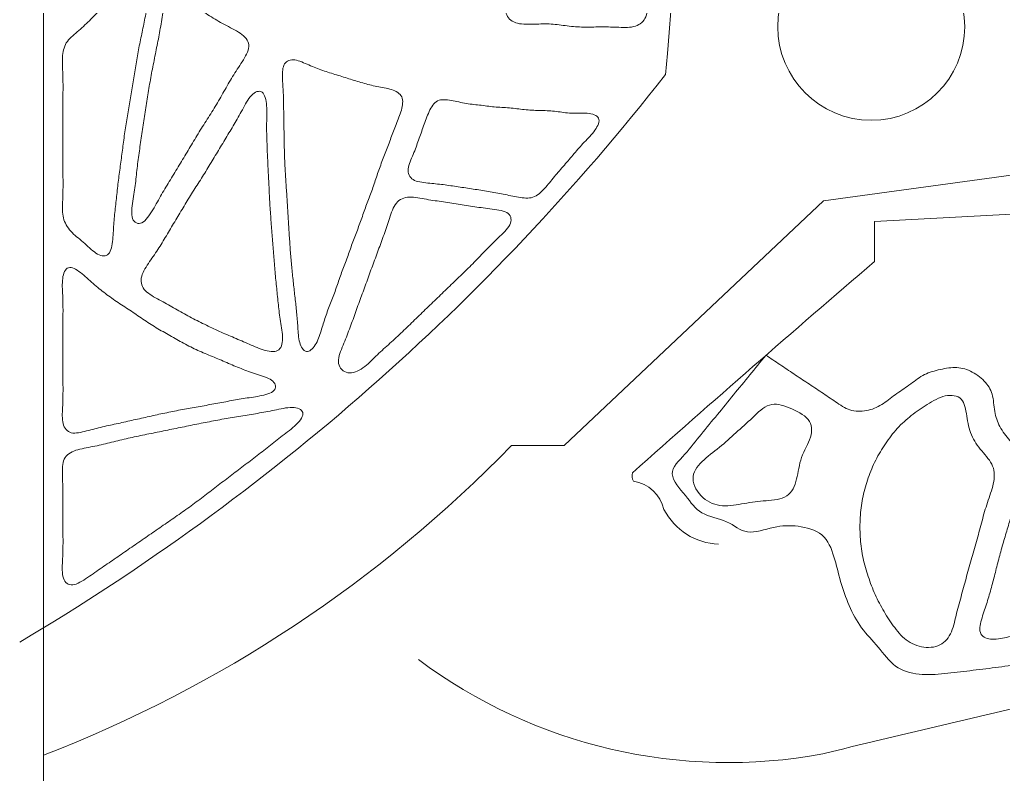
# Model space of a CAD drawing. Header units: inches. Extents: x 36 to 189, y -75 to 56.
# Drawn here: x 35.97 to 47.54, y -23.27 to -14.4 of the extents above; entities that cross this region are included whole.
import ezdxf

# ---------------------------------------------------------------- set-up
doc = ezdxf.new("R2010")
doc.units = ezdxf.units.IN
for name, color, linetype, lineweight in [('01_ORIGINAL_CAD', 7, 'Continuous', 20), ('10_EXTENSION_MASSES', 7, 'Continuous', 15), ('15_NEIGHBOURHOOD_CIRCULATION', 7, 'Continuous', 13)]:
    doc.layers.add(name, color=color, linetype=linetype, lineweight=lineweight)

# ---------------------------------------------------------------- blocks, each defined once
blk = doc.blocks.new('OPTION_04_NAUTILUS')
at = {"layer": '01_ORIGINAL_CAD'}
blk.add_line((36.248, 17.906), (36.248, 55.9), dxfattribs=at)
blk.add_lwpolyline([(53.65, 30.945), (50.4, 30.004), (48.095, 29.84), (45.427, 29.473), (42.376, 26.597), (41.758, 26.597, -0.10797), (36.248, 22.954)], format="xyb", dxfattribs=at)
blk.add_lwpolyline([(46.027, 28.759), (46.027, 29.23), (50.643, 29.479)], dxfattribs=at)
blk.add_circle((45.989, 31.521), 1.1, dxfattribs=at)
for centre, radius, start, end in [((22.064, 33.195), 21.619, 354.0583, 36.0319), ((22.02, 47.825), 27.364, 300.648, 321.9453), ((177.596, -125.015), 202.378, 130.55026, 131.62005), ((43.293, 26.24), 0.119, 162.5746, 211.3187), ((43.119, 25.741), 0.443, 13.2811, 80.611), ((44.225, 26.196), 0.761, 207.5896, 267.5639), ((44.306, 28.951), 6.083, 233.183, 280.5392), ((83.889, -134.15), 161.762, 102.40484, 103.75801)]:
    blk.add_arc(centre, radius, start, end, dxfattribs=at)
at = {"layer": '10_EXTENSION_MASSES'}
for points, knots in [([(41.828, 31.562), (41.768, 31.577), (41.718, 31.61), (41.7, 31.659), (41.682, 31.708), (41.696, 31.774), (41.711, 31.839), (41.727, 31.904), (41.744, 31.967), (41.759, 32.029), (41.775, 32.092), (41.788, 32.153), (41.801, 32.215), (41.815, 32.277), (41.829, 32.339), (41.843, 32.401), (41.857, 32.463), (41.871, 32.526), (41.884, 32.588), (41.897, 32.65), (41.909, 32.713), (41.922, 32.775), (41.936, 32.838), (41.951, 32.9), (41.965, 32.962), (41.98, 33.023), (41.994, 33.084), (42.007, 33.146), (42.02, 33.208), (42.031, 33.271), (42.044, 33.339), (42.057, 33.407), (42.071, 33.48), (42.103, 33.521), (42.134, 33.562), (42.183, 33.571), (42.229, 33.545), (42.275, 33.519), (42.318, 33.457), (42.358, 33.4), (42.398, 33.342), (42.434, 33.288), (42.472, 33.236), (42.51, 33.184), (42.548, 33.133), (42.587, 33.081), (42.625, 33.029), (42.664, 32.977), (42.703, 32.925), (42.742, 32.873), (42.782, 32.822), (42.823, 32.772), (42.863, 32.722), (42.905, 32.672), (42.946, 32.622), (42.987, 32.572), (43.028, 32.522), (43.069, 32.472), (43.11, 32.422), (43.152, 32.372), (43.195, 32.323), (43.239, 32.273), (43.285, 32.225), (43.318, 32.172), (43.351, 32.119), (43.372, 32.061), (43.378, 31.999), (43.385, 31.937), (43.376, 31.871), (43.369, 31.804), (43.361, 31.737), (43.355, 31.669), (43.327, 31.619), (43.3, 31.568), (43.251, 31.536), (43.192, 31.522), (43.133, 31.508), (43.062, 31.512), (42.995, 31.515), (42.928, 31.518), (42.863, 31.519), (42.799, 31.519), (42.734, 31.518), (42.67, 31.516), (42.605, 31.517), (42.541, 31.518), (42.476, 31.523), (42.413, 31.531), (42.349, 31.538), (42.286, 31.548), (42.223, 31.552), (42.159, 31.556), (42.095, 31.554), (42.027, 31.551), (41.96, 31.549), (41.889, 31.546), (41.828, 31.562)], [0, 0, 0, 0, 0.03125, 0.03125, 0.03125, 0.0625, 0.0625, 0.0625, 0.09375, 0.09375, 0.09375, 0.125, 0.125, 0.125, 0.15625, 0.15625, 0.15625, 0.1875, 0.1875, 0.1875, 0.21875, 0.21875, 0.21875, 0.25, 0.25, 0.25, 0.28125, 0.28125, 0.28125, 0.3125, 0.3125, 0.3125, 0.34375, 0.34375, 0.34375, 0.375, 0.375, 0.375, 0.40625, 0.40625, 0.40625, 0.4375, 0.4375, 0.4375, 0.46875, 0.46875, 0.46875, 0.5, 0.5, 0.5, 0.53125, 0.53125, 0.53125, 0.5625, 0.5625, 0.5625, 0.59375, 0.59375, 0.59375, 0.625, 0.625, 0.625, 0.65625, 0.65625, 0.65625, 0.6875, 0.6875, 0.6875, 0.71875, 0.71875, 0.71875, 0.75, 0.75, 0.75, 0.78125, 0.78125, 0.78125, 0.8125, 0.8125, 0.8125, 0.84375, 0.84375, 0.84375, 0.875, 0.875, 0.875, 0.90625, 0.90625, 0.90625, 0.9375, 0.9375, 0.9375, 0.96875, 0.96875, 0.96875, 1, 1, 1, 1]), ([(36.518, 31.33), (36.549, 31.379), (36.599, 31.419), (36.647, 31.461), (36.696, 31.503), (36.743, 31.547), (36.789, 31.592), (36.834, 31.636), (36.879, 31.682), (36.924, 31.727), (36.968, 31.772), (37.014, 31.816), (37.059, 31.86), (37.103, 31.905), (37.148, 31.949), (37.192, 31.998), (37.237, 32.046), (37.283, 32.1), (37.334, 32.14), (37.386, 32.179), (37.443, 32.204), (37.48, 32.188), (37.517, 32.172), (37.535, 32.116), (37.533, 32.053), (37.532, 31.99), (37.513, 31.921), (37.496, 31.856), (37.48, 31.791), (37.466, 31.73), (37.453, 31.668), (37.44, 31.607), (37.428, 31.545), (37.415, 31.482), (37.403, 31.42), (37.389, 31.358), (37.377, 31.295), (37.365, 31.233), (37.353, 31.17), (37.342, 31.108), (37.331, 31.045), (37.321, 30.982), (37.311, 30.919), (37.3, 30.857), (37.29, 30.794), (37.279, 30.731), (37.269, 30.668), (37.258, 30.606), (37.248, 30.543), (37.237, 30.48), (37.227, 30.417), (37.217, 30.354), (37.207, 30.292), (37.199, 30.229), (37.19, 30.165), (37.182, 30.102), (37.174, 30.039), (37.166, 29.976), (37.157, 29.913), (37.149, 29.85), (37.141, 29.787), (37.132, 29.724), (37.124, 29.661), (37.117, 29.597), (37.11, 29.534), (37.103, 29.471), (37.096, 29.408), (37.09, 29.345), (37.083, 29.283), (37.078, 29.219), (37.073, 29.155), (37.071, 29.088), (37.064, 29.02), (37.057, 28.952), (37.045, 28.883), (37.015, 28.85), (36.984, 28.817), (36.935, 28.82), (36.885, 28.848), (36.836, 28.875), (36.785, 28.927), (36.734, 28.972), (36.683, 29.018), (36.631, 29.056), (36.587, 29.1), (36.543, 29.144), (36.508, 29.194), (36.49, 29.251), (36.472, 29.308), (36.473, 29.373), (36.474, 29.437), (36.475, 29.502), (36.478, 29.566), (36.479, 29.63), (36.479, 29.694), (36.479, 29.757), (36.478, 29.821), (36.478, 29.884), (36.478, 29.948), (36.478, 30.012), (36.478, 30.075), (36.478, 30.139), (36.478, 30.202), (36.478, 30.266), (36.478, 30.33), (36.478, 30.393), (36.478, 30.457), (36.478, 30.521), (36.478, 30.584), (36.478, 30.648), (36.478, 30.711), (36.479, 30.775), (36.479, 30.838), (36.479, 30.902), (36.477, 30.966), (36.474, 31.031), (36.469, 31.097), (36.473, 31.16), (36.476, 31.222), (36.488, 31.28), (36.518, 31.33)], [0, 0, 0, 0, 0.025, 0.025, 0.025, 0.05, 0.05, 0.05, 0.075, 0.075, 0.075, 0.1, 0.1, 0.1, 0.125, 0.125, 0.125, 0.15, 0.15, 0.15, 0.175, 0.175, 0.175, 0.2, 0.2, 0.2, 0.225, 0.225, 0.225, 0.25, 0.25, 0.25, 0.275, 0.275, 0.275, 0.3, 0.3, 0.3, 0.325, 0.325, 0.325, 0.35, 0.35, 0.35, 0.375, 0.375, 0.375, 0.4, 0.4, 0.4, 0.425, 0.425, 0.425, 0.45, 0.45, 0.45, 0.475, 0.475, 0.475, 0.5, 0.5, 0.5, 0.525, 0.525, 0.525, 0.55, 0.55, 0.55, 0.575, 0.575, 0.575, 0.6, 0.6, 0.6, 0.625, 0.625, 0.625, 0.65, 0.65, 0.65, 0.675, 0.675, 0.675, 0.7, 0.7, 0.7, 0.725, 0.725, 0.725, 0.75, 0.75, 0.75, 0.775, 0.775, 0.775, 0.8, 0.8, 0.8, 0.825, 0.825, 0.825, 0.85, 0.85, 0.85, 0.875, 0.875, 0.875, 0.9, 0.9, 0.9, 0.925, 0.925, 0.925, 0.95, 0.95, 0.95, 0.975, 0.975, 0.975, 1, 1, 1, 1]), ([(37.408, 29.216), (37.362, 29.194), (37.316, 29.214), (37.298, 29.265), (37.28, 29.316), (37.29, 29.396), (37.3, 29.47), (37.311, 29.544), (37.322, 29.612), (37.331, 29.679), (37.339, 29.747), (37.346, 29.814), (37.354, 29.882), (37.362, 29.949), (37.371, 30.018), (37.381, 30.085), (37.391, 30.153), (37.402, 30.221), (37.412, 30.289), (37.423, 30.356), (37.433, 30.424), (37.443, 30.492), (37.454, 30.559), (37.464, 30.627), (37.474, 30.695), (37.485, 30.762), (37.495, 30.83), (37.507, 30.897), (37.519, 30.965), (37.532, 31.032), (37.546, 31.1), (37.559, 31.167), (37.572, 31.234), (37.585, 31.301), (37.599, 31.367), (37.613, 31.433), (37.624, 31.501), (37.635, 31.57), (37.645, 31.641), (37.659, 31.712), (37.673, 31.784), (37.692, 31.855), (37.731, 31.886), (37.769, 31.917), (37.828, 31.906), (37.886, 31.876), (37.944, 31.845), (38.002, 31.795), (38.058, 31.751), (38.114, 31.708), (38.169, 31.671), (38.225, 31.636), (38.282, 31.601), (38.339, 31.567), (38.402, 31.534), (38.465, 31.502), (38.533, 31.47), (38.584, 31.43), (38.635, 31.39), (38.668, 31.343), (38.666, 31.287), (38.663, 31.232), (38.625, 31.169), (38.587, 31.109), (38.548, 31.05), (38.51, 30.992), (38.475, 30.935), (38.439, 30.877), (38.406, 30.819), (38.373, 30.76), (38.34, 30.702), (38.306, 30.642), (38.271, 30.584), (38.236, 30.526), (38.198, 30.469), (38.162, 30.412), (38.125, 30.355), (38.09, 30.298), (38.055, 30.24), (38.02, 30.182), (37.986, 30.125), (37.951, 30.067), (37.917, 30.009), (37.882, 29.952), (37.847, 29.894), (37.812, 29.836), (37.777, 29.778), (37.742, 29.721), (37.707, 29.664), (37.672, 29.608), (37.639, 29.55), (37.605, 29.491), (37.574, 29.431), (37.536, 29.367), (37.498, 29.304), (37.453, 29.238), (37.408, 29.216)], [0, 0, 0, 0, 0.03125, 0.03125, 0.03125, 0.0625, 0.0625, 0.0625, 0.09375, 0.09375, 0.09375, 0.125, 0.125, 0.125, 0.15625, 0.15625, 0.15625, 0.1875, 0.1875, 0.1875, 0.21875, 0.21875, 0.21875, 0.25, 0.25, 0.25, 0.28125, 0.28125, 0.28125, 0.3125, 0.3125, 0.3125, 0.34375, 0.34375, 0.34375, 0.375, 0.375, 0.375, 0.40625, 0.40625, 0.40625, 0.4375, 0.4375, 0.4375, 0.46875, 0.46875, 0.46875, 0.5, 0.5, 0.5, 0.53125, 0.53125, 0.53125, 0.5625, 0.5625, 0.5625, 0.59375, 0.59375, 0.59375, 0.625, 0.625, 0.625, 0.65625, 0.65625, 0.65625, 0.6875, 0.6875, 0.6875, 0.71875, 0.71875, 0.71875, 0.75, 0.75, 0.75, 0.78125, 0.78125, 0.78125, 0.8125, 0.8125, 0.8125, 0.84375, 0.84375, 0.84375, 0.875, 0.875, 0.875, 0.90625, 0.90625, 0.90625, 0.9375, 0.9375, 0.9375, 0.96875, 0.96875, 0.96875, 1, 1, 1, 1]), ([(39.078, 31.068), (39.098, 31.111), (39.138, 31.134), (39.188, 31.132), (39.237, 31.13), (39.296, 31.104), (39.351, 31.08), (39.407, 31.056), (39.46, 31.033), (39.514, 31.013), (39.568, 30.994), (39.623, 30.978), (39.678, 30.961), (39.733, 30.945), (39.788, 30.927), (39.842, 30.91), (39.897, 30.892), (39.951, 30.875), (40.005, 30.86), (40.06, 30.844), (40.114, 30.829), (40.172, 30.818), (40.229, 30.807), (40.29, 30.8), (40.344, 30.782), (40.398, 30.765), (40.445, 30.738), (40.464, 30.696), (40.484, 30.654), (40.476, 30.597), (40.46, 30.541), (40.444, 30.484), (40.42, 30.428), (40.398, 30.373), (40.377, 30.319), (40.358, 30.266), (40.338, 30.213), (40.318, 30.16), (40.298, 30.108), (40.278, 30.055), (40.258, 30.002), (40.237, 29.949), (40.217, 29.895), (40.197, 29.842), (40.178, 29.788), (40.16, 29.733), (40.142, 29.679), (40.125, 29.624), (40.105, 29.571), (40.086, 29.517), (40.065, 29.465), (40.044, 29.412), (40.024, 29.359), (40.006, 29.305), (39.987, 29.251), (39.967, 29.197), (39.948, 29.144), (39.928, 29.091), (39.908, 29.038), (39.887, 28.984), (39.868, 28.931), (39.849, 28.877), (39.831, 28.823), (39.811, 28.77), (39.791, 28.717), (39.77, 28.664), (39.75, 28.611), (39.731, 28.557), (39.713, 28.503), (39.694, 28.449), (39.675, 28.395), (39.655, 28.343), (39.634, 28.29), (39.614, 28.237), (39.593, 28.184), (39.575, 28.13), (39.556, 28.076), (39.539, 28.022), (39.522, 27.966), (39.504, 27.909), (39.486, 27.849), (39.458, 27.798), (39.43, 27.747), (39.392, 27.704), (39.357, 27.702), (39.321, 27.699), (39.288, 27.737), (39.27, 27.788), (39.252, 27.839), (39.248, 27.905), (39.244, 27.966), (39.24, 28.027), (39.236, 28.084), (39.23, 28.141), (39.225, 28.198), (39.218, 28.254), (39.212, 28.311), (39.205, 28.368), (39.199, 28.426), (39.193, 28.483), (39.187, 28.54), (39.18, 28.598), (39.174, 28.655), (39.168, 28.712), (39.163, 28.769), (39.158, 28.827), (39.153, 28.884), (39.15, 28.941), (39.146, 28.999), (39.142, 29.056), (39.139, 29.114), (39.135, 29.171), (39.132, 29.229), (39.128, 29.286), (39.124, 29.343), (39.121, 29.401), (39.117, 29.458), (39.114, 29.516), (39.11, 29.573), (39.106, 29.631), (39.102, 29.688), (39.099, 29.745), (39.095, 29.803), (39.092, 29.86), (39.088, 29.918), (39.086, 29.975), (39.085, 30.033), (39.083, 30.09), (39.082, 30.148), (39.081, 30.205), (39.08, 30.263), (39.079, 30.321), (39.078, 30.378), (39.077, 30.436), (39.076, 30.493), (39.075, 30.55), (39.074, 30.608), (39.074, 30.664), (39.072, 30.722), (39.069, 30.78), (39.065, 30.839), (39.062, 30.9), (39.06, 30.962), (39.058, 31.025), (39.078, 31.068)], [0, 0, 0, 0, 0.020833, 0.020833, 0.020833, 0.041667, 0.041667, 0.041667, 0.0625, 0.0625, 0.0625, 0.083333, 0.083333, 0.083333, 0.104167, 0.104167, 0.104167, 0.125, 0.125, 0.125, 0.145833, 0.145833, 0.145833, 0.166667, 0.166667, 0.166667, 0.1875, 0.1875, 0.1875, 0.208333, 0.208333, 0.208333, 0.229167, 0.229167, 0.229167, 0.25, 0.25, 0.25, 0.270833, 0.270833, 0.270833, 0.291667, 0.291667, 0.291667, 0.3125, 0.3125, 0.3125, 0.333333, 0.333333, 0.333333, 0.354167, 0.354167, 0.354167, 0.375, 0.375, 0.375, 0.395833, 0.395833, 0.395833, 0.416667, 0.416667, 0.416667, 0.4375, 0.4375, 0.4375, 0.458333, 0.458333, 0.458333, 0.479167, 0.479167, 0.479167, 0.5, 0.5, 0.5, 0.520833, 0.520833, 0.520833, 0.541667, 0.541667, 0.541667, 0.5625, 0.5625, 0.5625, 0.583333, 0.583333, 0.583333, 0.604167, 0.604167, 0.604167, 0.625, 0.625, 0.625, 0.645833, 0.645833, 0.645833, 0.666667, 0.666667, 0.666667, 0.6875, 0.6875, 0.6875, 0.708333, 0.708333, 0.708333, 0.729167, 0.729167, 0.729167, 0.75, 0.75, 0.75, 0.770833, 0.770833, 0.770833, 0.791667, 0.791667, 0.791667, 0.8125, 0.8125, 0.8125, 0.833333, 0.833333, 0.833333, 0.854167, 0.854167, 0.854167, 0.875, 0.875, 0.875, 0.895833, 0.895833, 0.895833, 0.916667, 0.916667, 0.916667, 0.9375, 0.9375, 0.9375, 0.958333, 0.958333, 0.958333, 0.979167, 0.979167, 0.979167, 1, 1, 1, 1]), ([(37.4, 28.566), (37.409, 28.622), (37.446, 28.682), (37.484, 28.738), (37.521, 28.794), (37.559, 28.847), (37.595, 28.901), (37.63, 28.954), (37.662, 29.009), (37.695, 29.064), (37.728, 29.118), (37.76, 29.173), (37.793, 29.228), (37.826, 29.283), (37.859, 29.337), (37.892, 29.392), (37.924, 29.447), (37.957, 29.502), (37.991, 29.557), (38.025, 29.611), (38.061, 29.664), (38.096, 29.718), (38.13, 29.773), (38.163, 29.827), (38.196, 29.882), (38.229, 29.937), (38.262, 29.991), (38.296, 30.046), (38.329, 30.101), (38.362, 30.156), (38.395, 30.211), (38.428, 30.266), (38.461, 30.32), (38.493, 30.374), (38.526, 30.429), (38.557, 30.483), (38.589, 30.544), (38.621, 30.605), (38.654, 30.671), (38.695, 30.714), (38.737, 30.757), (38.788, 30.775), (38.821, 30.751), (38.854, 30.727), (38.869, 30.661), (38.875, 30.592), (38.88, 30.524), (38.876, 30.454), (38.875, 30.387), (38.874, 30.32), (38.875, 30.257), (38.878, 30.193), (38.88, 30.129), (38.882, 30.064), (38.885, 29.999), (38.888, 29.934), (38.891, 29.869), (38.894, 29.804), (38.897, 29.739), (38.901, 29.674), (38.904, 29.609), (38.907, 29.545), (38.91, 29.48), (38.914, 29.415), (38.918, 29.35), (38.923, 29.285), (38.928, 29.221), (38.933, 29.156), (38.938, 29.091), (38.943, 29.026), (38.948, 28.962), (38.953, 28.897), (38.958, 28.832), (38.963, 28.767), (38.968, 28.703), (38.974, 28.638), (38.98, 28.573), (38.986, 28.508), (38.993, 28.444), (39, 28.379), (39.006, 28.315), (39.013, 28.251), (39.02, 28.187), (39.027, 28.124), (39.038, 28.056), (39.048, 27.989), (39.063, 27.918), (39.062, 27.855), (39.061, 27.791), (39.045, 27.735), (39.004, 27.713), (38.964, 27.691), (38.898, 27.702), (38.834, 27.722), (38.77, 27.743), (38.708, 27.771), (38.648, 27.797), (38.588, 27.824), (38.531, 27.848), (38.472, 27.873), (38.414, 27.897), (38.355, 27.922), (38.297, 27.949), (38.238, 27.975), (38.18, 28.004), (38.122, 28.033), (38.064, 28.061), (38.005, 28.09), (37.949, 28.121), (37.892, 28.151), (37.837, 28.182), (37.781, 28.214), (37.726, 28.246), (37.671, 28.278), (37.612, 28.31), (37.553, 28.342), (37.49, 28.374), (37.45, 28.416), (37.409, 28.458), (37.391, 28.511), (37.4, 28.566)], [0, 0, 0, 0, 0.025, 0.025, 0.025, 0.05, 0.05, 0.05, 0.075, 0.075, 0.075, 0.1, 0.1, 0.1, 0.125, 0.125, 0.125, 0.15, 0.15, 0.15, 0.175, 0.175, 0.175, 0.2, 0.2, 0.2, 0.225, 0.225, 0.225, 0.25, 0.25, 0.25, 0.275, 0.275, 0.275, 0.3, 0.3, 0.3, 0.325, 0.325, 0.325, 0.35, 0.35, 0.35, 0.375, 0.375, 0.375, 0.4, 0.4, 0.4, 0.425, 0.425, 0.425, 0.45, 0.45, 0.45, 0.475, 0.475, 0.475, 0.5, 0.5, 0.5, 0.525, 0.525, 0.525, 0.55, 0.55, 0.55, 0.575, 0.575, 0.575, 0.6, 0.6, 0.6, 0.625, 0.625, 0.625, 0.65, 0.65, 0.65, 0.675, 0.675, 0.675, 0.7, 0.7, 0.7, 0.725, 0.725, 0.725, 0.75, 0.75, 0.75, 0.775, 0.775, 0.775, 0.8, 0.8, 0.8, 0.825, 0.825, 0.825, 0.85, 0.85, 0.85, 0.875, 0.875, 0.875, 0.9, 0.9, 0.9, 0.925, 0.925, 0.925, 0.95, 0.95, 0.95, 0.975, 0.975, 0.975, 1, 1, 1, 1]), ([(40.598, 29.723), (40.555, 29.75), (40.536, 29.796), (40.541, 29.85), (40.546, 29.903), (40.576, 29.962), (40.6, 30.02), (40.624, 30.078), (40.643, 30.134), (40.663, 30.189), (40.682, 30.244), (40.702, 30.297), (40.722, 30.354), (40.742, 30.41), (40.762, 30.469), (40.787, 30.523), (40.811, 30.577), (40.841, 30.627), (40.886, 30.649), (40.93, 30.67), (40.989, 30.664), (41.048, 30.654), (41.107, 30.643), (41.167, 30.629), (41.226, 30.619), (41.285, 30.609), (41.343, 30.604), (41.401, 30.597), (41.459, 30.59), (41.517, 30.581), (41.576, 30.576), (41.635, 30.572), (41.695, 30.57), (41.754, 30.565), (41.812, 30.559), (41.87, 30.549), (41.929, 30.544), (41.988, 30.538), (42.048, 30.538), (42.107, 30.536), (42.167, 30.534), (42.226, 30.531), (42.284, 30.524), (42.342, 30.517), (42.399, 30.507), (42.46, 30.505), (42.521, 30.503), (42.587, 30.509), (42.647, 30.504), (42.708, 30.498), (42.764, 30.481), (42.781, 30.445), (42.797, 30.409), (42.774, 30.354), (42.738, 30.304), (42.703, 30.254), (42.656, 30.209), (42.613, 30.164), (42.57, 30.119), (42.533, 30.074), (42.494, 30.029), (42.456, 29.984), (42.417, 29.939), (42.378, 29.894), (42.339, 29.849), (42.299, 29.805), (42.261, 29.758), (42.222, 29.711), (42.185, 29.663), (42.144, 29.618), (42.104, 29.573), (42.06, 29.533), (42.009, 29.516), (41.957, 29.499), (41.898, 29.506), (41.839, 29.516), (41.779, 29.526), (41.719, 29.54), (41.66, 29.552), (41.601, 29.564), (41.542, 29.573), (41.483, 29.583), (41.425, 29.593), (41.366, 29.603), (41.307, 29.612), (41.248, 29.621), (41.188, 29.63), (41.129, 29.639), (41.07, 29.647), (41.012, 29.656), (40.953, 29.664), (40.894, 29.671), (40.834, 29.677), (40.77, 29.683), (40.707, 29.69), (40.641, 29.696), (40.598, 29.723)], [0, 0, 0, 0, 0.03125, 0.03125, 0.03125, 0.0625, 0.0625, 0.0625, 0.09375, 0.09375, 0.09375, 0.125, 0.125, 0.125, 0.15625, 0.15625, 0.15625, 0.1875, 0.1875, 0.1875, 0.21875, 0.21875, 0.21875, 0.25, 0.25, 0.25, 0.28125, 0.28125, 0.28125, 0.3125, 0.3125, 0.3125, 0.34375, 0.34375, 0.34375, 0.375, 0.375, 0.375, 0.40625, 0.40625, 0.40625, 0.4375, 0.4375, 0.4375, 0.46875, 0.46875, 0.46875, 0.5, 0.5, 0.5, 0.53125, 0.53125, 0.53125, 0.5625, 0.5625, 0.5625, 0.59375, 0.59375, 0.59375, 0.625, 0.625, 0.625, 0.65625, 0.65625, 0.65625, 0.6875, 0.6875, 0.6875, 0.71875, 0.71875, 0.71875, 0.75, 0.75, 0.75, 0.78125, 0.78125, 0.78125, 0.8125, 0.8125, 0.8125, 0.84375, 0.84375, 0.84375, 0.875, 0.875, 0.875, 0.90625, 0.90625, 0.90625, 0.9375, 0.9375, 0.9375, 0.96875, 0.96875, 0.96875, 1, 1, 1, 1]), ([(39.722, 27.562), (39.713, 27.618), (39.739, 27.686), (39.765, 27.752), (39.791, 27.817), (39.817, 27.88), (39.84, 27.942), (39.864, 28.003), (39.886, 28.064), (39.908, 28.126), (39.93, 28.188), (39.952, 28.25), (39.975, 28.312), (39.998, 28.374), (40.021, 28.436), (40.044, 28.498), (40.066, 28.559), (40.089, 28.622), (40.111, 28.684), (40.134, 28.746), (40.157, 28.807), (40.18, 28.869), (40.203, 28.931), (40.225, 28.992), (40.248, 29.054), (40.271, 29.116), (40.293, 29.177), (40.314, 29.243), (40.335, 29.309), (40.354, 29.378), (40.388, 29.428), (40.422, 29.478), (40.471, 29.509), (40.531, 29.516), (40.591, 29.524), (40.662, 29.508), (40.73, 29.496), (40.799, 29.484), (40.865, 29.474), (40.931, 29.465), (40.997, 29.456), (41.063, 29.446), (41.128, 29.436), (41.193, 29.425), (41.258, 29.414), (41.324, 29.404), (41.39, 29.394), (41.457, 29.387), (41.529, 29.377), (41.6, 29.368), (41.676, 29.356), (41.716, 29.325), (41.756, 29.293), (41.761, 29.242), (41.735, 29.191), (41.709, 29.139), (41.652, 29.087), (41.6, 29.038), (41.548, 28.988), (41.501, 28.942), (41.455, 28.894), (41.409, 28.847), (41.364, 28.799), (41.317, 28.751), (41.271, 28.704), (41.223, 28.657), (41.174, 28.611), (41.126, 28.565), (41.078, 28.518), (41.03, 28.472), (40.982, 28.426), (40.934, 28.38), (40.886, 28.333), (40.838, 28.287), (40.79, 28.241), (40.742, 28.195), (40.694, 28.148), (40.646, 28.102), (40.598, 28.055), (40.55, 28.009), (40.503, 27.962), (40.454, 27.917), (40.406, 27.871), (40.356, 27.826), (40.307, 27.782), (40.258, 27.737), (40.208, 27.694), (40.16, 27.646), (40.112, 27.599), (40.064, 27.547), (40.008, 27.509), (39.952, 27.47), (39.886, 27.444), (39.831, 27.453), (39.776, 27.462), (39.731, 27.506), (39.722, 27.562)], [0, 0, 0, 0, 0.03125, 0.03125, 0.03125, 0.0625, 0.0625, 0.0625, 0.09375, 0.09375, 0.09375, 0.125, 0.125, 0.125, 0.15625, 0.15625, 0.15625, 0.1875, 0.1875, 0.1875, 0.21875, 0.21875, 0.21875, 0.25, 0.25, 0.25, 0.28125, 0.28125, 0.28125, 0.3125, 0.3125, 0.3125, 0.34375, 0.34375, 0.34375, 0.375, 0.375, 0.375, 0.40625, 0.40625, 0.40625, 0.4375, 0.4375, 0.4375, 0.46875, 0.46875, 0.46875, 0.5, 0.5, 0.5, 0.53125, 0.53125, 0.53125, 0.5625, 0.5625, 0.5625, 0.59375, 0.59375, 0.59375, 0.625, 0.625, 0.625, 0.65625, 0.65625, 0.65625, 0.6875, 0.6875, 0.6875, 0.71875, 0.71875, 0.71875, 0.75, 0.75, 0.75, 0.78125, 0.78125, 0.78125, 0.8125, 0.8125, 0.8125, 0.84375, 0.84375, 0.84375, 0.875, 0.875, 0.875, 0.90625, 0.90625, 0.90625, 0.9375, 0.9375, 0.9375, 0.96875, 0.96875, 0.96875, 1, 1, 1, 1]), ([(36.576, 26.747), (36.526, 26.759), (36.493, 26.799), (36.48, 26.854), (36.466, 26.909), (36.471, 26.978), (36.474, 27.045), (36.477, 27.111), (36.478, 27.173), (36.479, 27.236), (36.479, 27.298), (36.478, 27.36), (36.478, 27.423), (36.478, 27.485), (36.478, 27.548), (36.478, 27.61), (36.478, 27.673), (36.478, 27.736), (36.478, 27.798), (36.478, 27.861), (36.478, 27.924), (36.478, 27.986), (36.478, 28.049), (36.478, 28.111), (36.479, 28.173), (36.479, 28.235), (36.478, 28.297), (36.475, 28.362), (36.472, 28.428), (36.467, 28.498), (36.475, 28.56), (36.483, 28.622), (36.505, 28.675), (36.543, 28.687), (36.581, 28.699), (36.634, 28.669), (36.685, 28.63), (36.736, 28.591), (36.785, 28.543), (36.833, 28.501), (36.881, 28.458), (36.928, 28.421), (36.978, 28.384), (37.027, 28.347), (37.077, 28.312), (37.128, 28.277), (37.18, 28.243), (37.232, 28.209), (37.284, 28.175), (37.335, 28.141), (37.387, 28.106), (37.438, 28.071), (37.49, 28.036), (37.542, 28.002), (37.595, 27.97), (37.649, 27.939), (37.703, 27.909), (37.757, 27.879), (37.811, 27.849), (37.864, 27.817), (37.919, 27.788), (37.974, 27.759), (38.03, 27.731), (38.086, 27.706), (38.143, 27.681), (38.201, 27.658), (38.258, 27.634), (38.315, 27.611), (38.371, 27.586), (38.427, 27.562), (38.484, 27.538), (38.539, 27.514), (38.597, 27.492), (38.654, 27.47), (38.713, 27.449), (38.778, 27.428), (38.842, 27.407), (38.911, 27.386), (38.949, 27.352), (38.986, 27.319), (38.992, 27.274), (38.96, 27.242), (38.929, 27.21), (38.86, 27.192), (38.793, 27.179), (38.727, 27.166), (38.662, 27.158), (38.6, 27.149), (38.537, 27.139), (38.477, 27.128), (38.416, 27.116), (38.355, 27.105), (38.293, 27.093), (38.231, 27.082), (38.17, 27.07), (38.108, 27.059), (38.046, 27.048), (37.985, 27.037), (37.923, 27.026), (37.861, 27.015), (37.8, 27.003), (37.738, 26.991), (37.677, 26.978), (37.616, 26.965), (37.555, 26.952), (37.494, 26.938), (37.433, 26.924), (37.371, 26.91), (37.31, 26.897), (37.249, 26.883), (37.188, 26.869), (37.127, 26.856), (37.066, 26.843), (37.006, 26.83), (36.944, 26.816), (36.883, 26.801), (36.821, 26.784), (36.757, 26.768), (36.693, 26.751), (36.626, 26.735), (36.576, 26.747)], [0, 0, 0, 0, 0.025, 0.025, 0.025, 0.05, 0.05, 0.05, 0.075, 0.075, 0.075, 0.1, 0.1, 0.1, 0.125, 0.125, 0.125, 0.15, 0.15, 0.15, 0.175, 0.175, 0.175, 0.2, 0.2, 0.2, 0.225, 0.225, 0.225, 0.25, 0.25, 0.25, 0.275, 0.275, 0.275, 0.3, 0.3, 0.3, 0.325, 0.325, 0.325, 0.35, 0.35, 0.35, 0.375, 0.375, 0.375, 0.4, 0.4, 0.4, 0.425, 0.425, 0.425, 0.45, 0.45, 0.45, 0.475, 0.475, 0.475, 0.5, 0.5, 0.5, 0.525, 0.525, 0.525, 0.55, 0.55, 0.55, 0.575, 0.575, 0.575, 0.6, 0.6, 0.6, 0.625, 0.625, 0.625, 0.65, 0.65, 0.65, 0.675, 0.675, 0.675, 0.7, 0.7, 0.7, 0.725, 0.725, 0.725, 0.75, 0.75, 0.75, 0.775, 0.775, 0.775, 0.8, 0.8, 0.8, 0.825, 0.825, 0.825, 0.85, 0.85, 0.85, 0.875, 0.875, 0.875, 0.9, 0.9, 0.9, 0.925, 0.925, 0.925, 0.95, 0.95, 0.95, 0.975, 0.975, 0.975, 1, 1, 1, 1]), ([(43.892, 26.205), (43.89, 26.281), (43.937, 26.348), (43.998, 26.408), (44.059, 26.468), (44.134, 26.521), (44.203, 26.576), (44.271, 26.632), (44.334, 26.688), (44.397, 26.746), (44.461, 26.803), (44.526, 26.861), (44.591, 26.923), (44.656, 26.985), (44.72, 27.051), (44.791, 27.073), (44.862, 27.096), (44.938, 27.074), (45.023, 27.041), (45.107, 27.007), (45.199, 26.961), (45.246, 26.902), (45.294, 26.843), (45.297, 26.771), (45.274, 26.694), (45.25, 26.618), (45.199, 26.538), (45.169, 26.455), (45.14, 26.372), (45.131, 26.284), (45.111, 26.203), (45.09, 26.121), (45.058, 26.045), (44.995, 26.004), (44.932, 25.962), (44.839, 25.956), (44.751, 25.948), (44.663, 25.94), (44.58, 25.93), (44.495, 25.915), (44.41, 25.901), (44.324, 25.882), (44.24, 25.888), (44.156, 25.894), (44.075, 25.925), (44.01, 25.983), (43.944, 26.042), (43.894, 26.128), (43.892, 26.205)], [0, 0, 0, 0, 0.0625, 0.0625, 0.0625, 0.125, 0.125, 0.125, 0.1875, 0.1875, 0.1875, 0.25, 0.25, 0.25, 0.3125, 0.3125, 0.3125, 0.375, 0.375, 0.375, 0.4375, 0.4375, 0.4375, 0.5, 0.5, 0.5, 0.5625, 0.5625, 0.5625, 0.625, 0.625, 0.625, 0.6875, 0.6875, 0.6875, 0.75, 0.75, 0.75, 0.8125, 0.8125, 0.8125, 0.875, 0.875, 0.875, 0.9375, 0.9375, 0.9375, 1, 1, 1, 1]), ([(45.883, 25.328), (45.87, 25.402), (45.862, 25.477), (45.859, 25.552), (45.855, 25.627), (45.856, 25.704), (45.862, 25.779), (45.867, 25.854), (45.877, 25.928), (45.893, 26.001), (45.908, 26.074), (45.929, 26.146), (45.954, 26.217), (45.979, 26.287), (46.008, 26.357), (46.042, 26.424), (46.076, 26.491), (46.115, 26.556), (46.157, 26.618), (46.2, 26.681), (46.245, 26.742), (46.296, 26.797), (46.347, 26.853), (46.403, 26.903), (46.461, 26.949), (46.52, 26.996), (46.582, 27.039), (46.649, 27.08), (46.715, 27.122), (46.788, 27.163), (46.86, 27.179), (46.932, 27.194), (47.005, 27.185), (47.047, 27.141), (47.089, 27.098), (47.101, 27.02), (47.113, 26.943), (47.126, 26.866), (47.14, 26.791), (47.169, 26.722), (47.197, 26.653), (47.241, 26.592), (47.29, 26.533), (47.339, 26.474), (47.393, 26.418), (47.418, 26.354), (47.444, 26.291), (47.44, 26.219), (47.425, 26.147), (47.409, 26.074), (47.382, 26), (47.357, 25.928), (47.333, 25.855), (47.313, 25.783), (47.293, 25.711), (47.274, 25.639), (47.255, 25.567), (47.235, 25.494), (47.216, 25.422), (47.195, 25.35), (47.174, 25.278), (47.153, 25.205), (47.132, 25.133), (47.112, 25.061), (47.092, 24.989), (47.073, 24.917), (47.053, 24.845), (47.033, 24.773), (47.012, 24.701), (46.994, 24.626), (46.976, 24.552), (46.961, 24.474), (46.932, 24.407), (46.903, 24.34), (46.86, 24.283), (46.798, 24.252), (46.736, 24.221), (46.654, 24.215), (46.579, 24.23), (46.505, 24.245), (46.436, 24.281), (46.379, 24.329), (46.322, 24.378), (46.275, 24.439), (46.232, 24.501), (46.189, 24.564), (46.148, 24.627), (46.112, 24.693), (46.075, 24.758), (46.042, 24.826), (46.013, 24.895), (45.984, 24.965), (45.959, 25.037), (45.937, 25.109), (45.915, 25.182), (45.896, 25.255), (45.883, 25.328)], [0, 0, 0, 0, 0.03125, 0.03125, 0.03125, 0.0625, 0.0625, 0.0625, 0.09375, 0.09375, 0.09375, 0.125, 0.125, 0.125, 0.15625, 0.15625, 0.15625, 0.1875, 0.1875, 0.1875, 0.21875, 0.21875, 0.21875, 0.25, 0.25, 0.25, 0.28125, 0.28125, 0.28125, 0.3125, 0.3125, 0.3125, 0.34375, 0.34375, 0.34375, 0.375, 0.375, 0.375, 0.40625, 0.40625, 0.40625, 0.4375, 0.4375, 0.4375, 0.46875, 0.46875, 0.46875, 0.5, 0.5, 0.5, 0.53125, 0.53125, 0.53125, 0.5625, 0.5625, 0.5625, 0.59375, 0.59375, 0.59375, 0.625, 0.625, 0.625, 0.65625, 0.65625, 0.65625, 0.6875, 0.6875, 0.6875, 0.71875, 0.71875, 0.71875, 0.75, 0.75, 0.75, 0.78125, 0.78125, 0.78125, 0.8125, 0.8125, 0.8125, 0.84375, 0.84375, 0.84375, 0.875, 0.875, 0.875, 0.90625, 0.90625, 0.90625, 0.9375, 0.9375, 0.9375, 0.96875, 0.96875, 0.96875, 1, 1, 1, 1]), ([(36.593, 24.958), (36.542, 24.953), (36.502, 24.984), (36.484, 25.038), (36.466, 25.091), (36.47, 25.168), (36.473, 25.24), (36.476, 25.311), (36.478, 25.378), (36.479, 25.445), (36.479, 25.511), (36.478, 25.577), (36.478, 25.644), (36.477, 25.71), (36.477, 25.777), (36.478, 25.844), (36.479, 25.91), (36.479, 25.976), (36.478, 26.044), (36.477, 26.111), (36.474, 26.179), (36.472, 26.249), (36.47, 26.318), (36.469, 26.387), (36.494, 26.438), (36.519, 26.488), (36.569, 26.519), (36.63, 26.54), (36.691, 26.56), (36.763, 26.571), (36.83, 26.584), (36.898, 26.597), (36.962, 26.613), (37.027, 26.629), (37.091, 26.645), (37.156, 26.661), (37.221, 26.676), (37.285, 26.691), (37.351, 26.705), (37.416, 26.719), (37.482, 26.732), (37.547, 26.745), (37.613, 26.758), (37.678, 26.771), (37.743, 26.785), (37.809, 26.798), (37.874, 26.811), (37.94, 26.825), (38.005, 26.838), (38.07, 26.851), (38.136, 26.865), (38.201, 26.877), (38.267, 26.89), (38.332, 26.902), (38.398, 26.913), (38.464, 26.925), (38.53, 26.936), (38.596, 26.946), (38.661, 26.957), (38.727, 26.967), (38.792, 26.979), (38.857, 26.99), (38.922, 27.003), (38.992, 27.018), (39.062, 27.032), (39.138, 27.049), (39.198, 27.044), (39.258, 27.039), (39.303, 27.011), (39.302, 26.97), (39.302, 26.928), (39.256, 26.873), (39.204, 26.825), (39.151, 26.777), (39.093, 26.735), (39.039, 26.693), (38.984, 26.652), (38.934, 26.611), (38.882, 26.57), (38.83, 26.529), (38.777, 26.489), (38.724, 26.448), (38.671, 26.408), (38.617, 26.367), (38.564, 26.327), (38.511, 26.287), (38.458, 26.246), (38.405, 26.206), (38.352, 26.165), (38.299, 26.125), (38.246, 26.084), (38.193, 26.044), (38.14, 26.003), (38.087, 25.963), (38.033, 25.923), (37.98, 25.883), (37.926, 25.844), (37.872, 25.805), (37.817, 25.767), (37.762, 25.729), (37.707, 25.691), (37.652, 25.654), (37.597, 25.616), (37.542, 25.578), (37.487, 25.54), (37.432, 25.502), (37.377, 25.464), (37.322, 25.426), (37.267, 25.388), (37.212, 25.35), (37.157, 25.312), (37.103, 25.274), (37.048, 25.237), (36.994, 25.2), (36.938, 25.162), (36.883, 25.124), (36.828, 25.084), (36.768, 25.044), (36.708, 25.004), (36.645, 24.963), (36.593, 24.958)], [0, 0, 0, 0, 0.025, 0.025, 0.025, 0.05, 0.05, 0.05, 0.075, 0.075, 0.075, 0.1, 0.1, 0.1, 0.125, 0.125, 0.125, 0.15, 0.15, 0.15, 0.175, 0.175, 0.175, 0.2, 0.2, 0.2, 0.225, 0.225, 0.225, 0.25, 0.25, 0.25, 0.275, 0.275, 0.275, 0.3, 0.3, 0.3, 0.325, 0.325, 0.325, 0.35, 0.35, 0.35, 0.375, 0.375, 0.375, 0.4, 0.4, 0.4, 0.425, 0.425, 0.425, 0.45, 0.45, 0.45, 0.475, 0.475, 0.475, 0.5, 0.5, 0.5, 0.525, 0.525, 0.525, 0.55, 0.55, 0.55, 0.575, 0.575, 0.575, 0.6, 0.6, 0.6, 0.625, 0.625, 0.625, 0.65, 0.65, 0.65, 0.675, 0.675, 0.675, 0.7, 0.7, 0.7, 0.725, 0.725, 0.725, 0.75, 0.75, 0.75, 0.775, 0.775, 0.775, 0.8, 0.8, 0.8, 0.825, 0.825, 0.825, 0.85, 0.85, 0.85, 0.875, 0.875, 0.875, 0.9, 0.9, 0.9, 0.925, 0.925, 0.925, 0.95, 0.95, 0.95, 0.975, 0.975, 0.975, 1, 1, 1, 1]), ([(47.273, 24.398), (47.258, 24.444), (47.274, 24.51), (47.293, 24.572), (47.312, 24.634), (47.333, 24.693), (47.352, 24.752), (47.37, 24.811), (47.387, 24.869), (47.403, 24.928), (47.419, 24.987), (47.435, 25.046), (47.45, 25.105), (47.465, 25.164), (47.479, 25.223), (47.495, 25.282), (47.51, 25.341), (47.527, 25.4), (47.545, 25.459), (47.562, 25.517), (47.579, 25.576), (47.596, 25.634), (47.614, 25.693), (47.631, 25.751), (47.646, 25.812), (47.661, 25.873), (47.673, 25.938), (47.694, 25.995), (47.715, 26.052), (47.745, 26.102), (47.792, 26.121), (47.838, 26.14), (47.901, 26.128), (47.964, 26.118), (48.027, 26.107), (48.089, 26.097), (48.152, 26.1), (48.215, 26.103), (48.279, 26.118), (48.338, 26.12), (48.396, 26.122), (48.449, 26.111), (48.487, 26.074), (48.524, 26.037), (48.545, 25.974), (48.564, 25.912), (48.583, 25.85), (48.6, 25.79), (48.618, 25.731), (48.637, 25.671), (48.656, 25.613), (48.676, 25.555), (48.695, 25.496), (48.714, 25.438), (48.733, 25.379), (48.753, 25.32), (48.772, 25.261), (48.79, 25.202), (48.808, 25.143), (48.826, 25.085), (48.847, 25.026), (48.868, 24.968), (48.893, 24.909), (48.917, 24.849), (48.942, 24.789), (48.966, 24.728), (48.955, 24.682), (48.944, 24.637), (48.898, 24.607), (48.841, 24.589), (48.785, 24.57), (48.718, 24.564), (48.655, 24.555), (48.593, 24.545), (48.534, 24.533), (48.475, 24.521), (48.416, 24.509), (48.357, 24.497), (48.297, 24.485), (48.238, 24.473), (48.178, 24.462), (48.118, 24.45), (48.058, 24.438), (47.999, 24.426), (47.939, 24.414), (47.879, 24.403), (47.82, 24.392), (47.761, 24.379), (47.702, 24.367), (47.644, 24.354), (47.581, 24.34), (47.518, 24.327), (47.45, 24.313), (47.393, 24.319), (47.335, 24.326), (47.289, 24.352), (47.273, 24.398)], [0, 0, 0, 0, 0.03125, 0.03125, 0.03125, 0.0625, 0.0625, 0.0625, 0.09375, 0.09375, 0.09375, 0.125, 0.125, 0.125, 0.15625, 0.15625, 0.15625, 0.1875, 0.1875, 0.1875, 0.21875, 0.21875, 0.21875, 0.25, 0.25, 0.25, 0.28125, 0.28125, 0.28125, 0.3125, 0.3125, 0.3125, 0.34375, 0.34375, 0.34375, 0.375, 0.375, 0.375, 0.40625, 0.40625, 0.40625, 0.4375, 0.4375, 0.4375, 0.46875, 0.46875, 0.46875, 0.5, 0.5, 0.5, 0.53125, 0.53125, 0.53125, 0.5625, 0.5625, 0.5625, 0.59375, 0.59375, 0.59375, 0.625, 0.625, 0.625, 0.65625, 0.65625, 0.65625, 0.6875, 0.6875, 0.6875, 0.71875, 0.71875, 0.71875, 0.75, 0.75, 0.75, 0.78125, 0.78125, 0.78125, 0.8125, 0.8125, 0.8125, 0.84375, 0.84375, 0.84375, 0.875, 0.875, 0.875, 0.90625, 0.90625, 0.90625, 0.9375, 0.9375, 0.9375, 0.96875, 0.96875, 0.96875, 1, 1, 1, 1])]:
    blk.add_open_spline(points, degree=3, knots=knots, dxfattribs=at)
at = {"layer": '15_NEIGHBOURHOOD_CIRCULATION'}
for points, knots in [([(44.751, 27.658), (44.806, 27.622), (44.86, 27.585), (44.915, 27.549), (44.969, 27.512), (45.024, 27.476), (45.078, 27.439), (45.133, 27.403), (45.187, 27.366), (45.242, 27.33), (45.296, 27.293), (45.351, 27.257), (45.406, 27.22), (45.46, 27.184), (45.514, 27.148), (45.569, 27.111), (45.623, 27.073), (45.678, 27.035), (45.739, 27.015), (45.8, 26.995), (45.869, 26.995), (45.933, 27.007), (45.997, 27.019), (46.057, 27.044), (46.113, 27.078), (46.168, 27.112), (46.219, 27.155), (46.272, 27.194), (46.325, 27.233), (46.38, 27.268), (46.433, 27.306), (46.487, 27.345), (46.539, 27.388), (46.595, 27.419), (46.652, 27.45), (46.713, 27.47), (46.778, 27.485), (46.842, 27.501), (46.91, 27.514), (46.974, 27.513), (47.038, 27.513), (47.098, 27.5), (47.156, 27.472), (47.215, 27.444), (47.273, 27.401), (47.318, 27.355), (47.363, 27.309), (47.395, 27.26), (47.412, 27.199), (47.429, 27.138), (47.431, 27.064), (47.442, 26.998), (47.453, 26.933), (47.473, 26.876), (47.503, 26.819), (47.534, 26.762), (47.576, 26.705), (47.619, 26.656), (47.662, 26.607), (47.706, 26.566), (47.764, 26.538), (47.821, 26.51), (47.891, 26.494), (47.955, 26.476), (48.018, 26.458), (48.075, 26.437), (48.139, 26.436), (48.203, 26.436), (48.273, 26.456), (48.337, 26.472), (48.401, 26.489), (48.459, 26.503), (48.519, 26.528), (48.578, 26.554), (48.639, 26.592), (48.695, 26.626), (48.751, 26.661), (48.801, 26.692), (48.839, 26.742), (48.877, 26.793), (48.903, 26.862), (48.913, 26.927), (48.923, 26.992), (48.917, 27.052), (48.899, 27.113), (48.88, 27.174), (48.849, 27.236), (48.813, 27.292), (48.777, 27.348), (48.737, 27.397), (48.701, 27.451), (48.665, 27.506), (48.633, 27.567), (48.588, 27.613), (48.542, 27.659), (48.483, 27.692), (48.433, 27.734), (48.382, 27.776), (48.34, 27.828), (48.322, 27.889), (48.304, 27.95), (48.31, 28.019), (48.315, 28.085), (48.319, 28.152), (48.322, 28.216), (48.336, 28.279), (48.35, 28.342), (48.374, 28.404), (48.392, 28.468), (48.409, 28.533), (48.419, 28.6), (48.437, 28.661), (48.455, 28.723), (48.48, 28.778), (48.493, 28.846), (48.506, 28.915), (48.507, 28.996), (48.541, 29.039), (48.575, 29.081), (48.641, 29.084), (48.708, 29.087), (48.774, 29.089), (48.841, 29.091), (48.907, 29.094), (48.972, 29.097), (49.037, 29.102), (49.103, 29.106), (49.168, 29.11), (49.234, 29.113), (49.299, 29.116), (49.365, 29.12), (49.43, 29.124), (49.496, 29.127), (49.561, 29.131), (49.627, 29.135), (49.692, 29.138), (49.758, 29.142), (49.824, 29.145), (49.889, 29.149), (49.954, 29.153), (50.02, 29.157), (50.086, 29.16), (50.151, 29.163), (50.217, 29.166), (50.282, 29.17), (50.348, 29.174), (50.413, 29.18), (50.479, 29.182), (50.544, 29.184), (50.611, 29.183), (50.675, 29.194), (50.739, 29.206), (50.8, 29.229), (50.862, 29.252), (50.924, 29.274), (50.986, 29.294), (51.048, 29.316), (51.11, 29.337), (51.172, 29.358), (51.235, 29.38), (51.297, 29.401), (51.359, 29.422), (51.421, 29.443), (51.483, 29.465), (51.545, 29.487), (51.607, 29.508), (51.669, 29.529), (51.731, 29.549), (51.793, 29.571), (51.855, 29.593), (51.917, 29.616), (51.979, 29.637), (52.041, 29.657), (52.104, 29.674), (52.169, 29.687), (52.233, 29.699), (52.298, 29.707), (52.363, 29.717), (52.428, 29.726), (52.493, 29.738), (52.557, 29.749), (52.622, 29.76), (52.687, 29.769), (52.752, 29.78), (52.817, 29.79), (52.882, 29.802), (52.946, 29.812), (53.011, 29.822), (53.075, 29.832), (53.14, 29.843), (53.205, 29.854), (53.271, 29.866), (53.336, 29.875), (53.4, 29.884), (53.463, 29.89), (53.525, 29.913), (53.587, 29.937), (53.648, 29.978), (53.683, 30.029), (53.718, 30.081), (53.726, 30.143), (53.721, 30.209), (53.716, 30.275), (53.698, 30.345), (53.645, 30.384), (53.593, 30.423), (53.506, 30.431), (53.485, 30.47), (53.465, 30.509), (53.511, 30.58), (53.563, 30.623), (53.616, 30.666), (53.675, 30.681), (53.737, 30.699), (53.799, 30.716), (53.865, 30.736), (53.928, 30.756), (53.991, 30.775), (54.052, 30.794), (54.115, 30.813), (54.177, 30.832), (54.241, 30.851), (54.304, 30.871), (54.367, 30.89), (54.429, 30.909), (54.492, 30.928), (54.554, 30.948), (54.617, 30.966), (54.681, 30.983), (54.744, 31), (54.808, 31.015), (54.872, 31.03), (54.936, 31.046), (54.999, 31.062), (55.063, 31.078), (55.127, 31.094), (55.19, 31.109), (55.254, 31.125), (55.318, 31.141), (55.381, 31.157), (55.445, 31.173), (55.509, 31.188), (55.572, 31.204), (55.636, 31.22), (55.7, 31.236), (55.764, 31.251), (55.827, 31.267), (55.891, 31.283), (55.955, 31.299), (56.018, 31.315), (56.082, 31.33), (56.146, 31.346), (56.209, 31.362), (56.273, 31.378), (56.336, 31.395), (56.401, 31.408), (56.465, 31.422), (56.53, 31.431), (56.595, 31.441), (56.66, 31.451), (56.724, 31.461), (56.789, 31.472), (56.854, 31.482), (56.919, 31.493), (56.984, 31.503), (57.048, 31.513), (57.113, 31.523), (57.178, 31.533), (57.243, 31.544), (57.307, 31.556), (57.372, 31.566), (57.437, 31.576), (57.502, 31.584), (57.567, 31.585), (57.633, 31.586), (57.699, 31.58), (57.764, 31.577), (57.83, 31.574), (57.895, 31.574), (57.961, 31.572), (58.027, 31.571), (58.092, 31.568), (58.158, 31.566), (58.223, 31.564), (58.289, 31.561), (58.355, 31.56), (58.42, 31.558), (58.486, 31.557), (58.551, 31.554), (58.617, 31.552), (58.682, 31.547), (58.748, 31.54), (58.813, 31.534), (58.878, 31.524), (58.943, 31.516), (59.008, 31.508), (59.073, 31.501), (59.138, 31.493), (59.204, 31.486), (59.269, 31.478), (59.334, 31.47), (59.399, 31.462), (59.464, 31.454), (59.529, 31.446), (59.594, 31.439), (59.66, 31.431), (59.725, 31.423), (59.79, 31.415), (59.855, 31.407), (59.92, 31.4), (59.985, 31.392), (60.051, 31.385), (60.115, 31.375), (60.18, 31.365), (60.244, 31.351), (60.309, 31.338), (60.373, 31.325), (60.437, 31.312), (60.502, 31.3), (60.566, 31.287), (60.631, 31.274), (60.695, 31.261), (60.759, 31.249), (60.824, 31.236), (60.888, 31.223), (60.952, 31.211), (61.017, 31.198), (61.081, 31.185), (61.146, 31.172), (61.21, 31.159), (61.274, 31.147), (61.339, 31.134), (61.403, 31.122), (61.468, 31.109), (61.532, 31.096), (61.596, 31.083), (61.66, 31.07), (61.725, 31.058), (61.79, 31.046), (61.854, 31.033), (61.918, 31.02), (61.981, 31.005), (62.046, 30.993), (62.111, 30.981), (62.177, 30.971), (62.241, 30.958), (62.305, 30.944), (62.366, 30.928), (62.427, 30.904), (62.488, 30.88), (62.55, 30.849), (62.604, 30.814), (62.659, 30.779), (62.707, 30.74), (62.74, 30.686), (62.773, 30.632), (62.792, 30.563), (62.818, 30.502), (62.844, 30.44), (62.877, 30.385), (62.919, 30.337), (62.962, 30.288), (63.013, 30.244), (63.071, 30.217), (63.13, 30.189), (63.197, 30.177), (63.261, 30.184), (63.325, 30.192), (63.385, 30.219), (63.447, 30.242), (63.509, 30.264), (63.573, 30.28), (63.635, 30.301), (63.698, 30.321), (63.759, 30.344), (63.822, 30.362)], [0, 0, 0, 0, 0.008, 0.008, 0.008, 0.016, 0.016, 0.016, 0.024, 0.024, 0.024, 0.032, 0.032, 0.032, 0.04, 0.04, 0.04, 0.048, 0.048, 0.048, 0.056, 0.056, 0.056, 0.064, 0.064, 0.064, 0.072, 0.072, 0.072, 0.08, 0.08, 0.08, 0.088, 0.088, 0.088, 0.096, 0.096, 0.096, 0.104, 0.104, 0.104, 0.112, 0.112, 0.112, 0.12, 0.12, 0.12, 0.128, 0.128, 0.128, 0.136, 0.136, 0.136, 0.144, 0.144, 0.144, 0.152, 0.152, 0.152, 0.16, 0.16, 0.16, 0.168, 0.168, 0.168, 0.176, 0.176, 0.176, 0.184, 0.184, 0.184, 0.192, 0.192, 0.192, 0.2, 0.2, 0.2, 0.208, 0.208, 0.208, 0.216, 0.216, 0.216, 0.224, 0.224, 0.224, 0.232, 0.232, 0.232, 0.24, 0.24, 0.24, 0.248, 0.248, 0.248, 0.256, 0.256, 0.256, 0.264, 0.264, 0.264, 0.272, 0.272, 0.272, 0.28, 0.28, 0.28, 0.288, 0.288, 0.288, 0.296, 0.296, 0.296, 0.304, 0.304, 0.304, 0.312, 0.312, 0.312, 0.32, 0.32, 0.32, 0.328, 0.328, 0.328, 0.336, 0.336, 0.336, 0.344, 0.344, 0.344, 0.352, 0.352, 0.352, 0.36, 0.36, 0.36, 0.368, 0.368, 0.368, 0.376, 0.376, 0.376, 0.384, 0.384, 0.384, 0.392, 0.392, 0.392, 0.4, 0.4, 0.4, 0.408, 0.408, 0.408, 0.416, 0.416, 0.416, 0.424, 0.424, 0.424, 0.432, 0.432, 0.432, 0.44, 0.44, 0.44, 0.448, 0.448, 0.448, 0.456, 0.456, 0.456, 0.464, 0.464, 0.464, 0.472, 0.472, 0.472, 0.48, 0.48, 0.48, 0.488, 0.488, 0.488, 0.496, 0.496, 0.496, 0.504, 0.504, 0.504, 0.512, 0.512, 0.512, 0.52, 0.52, 0.52, 0.528, 0.528, 0.528, 0.536, 0.536, 0.536, 0.544, 0.544, 0.544, 0.552, 0.552, 0.552, 0.56, 0.56, 0.56, 0.568, 0.568, 0.568, 0.576, 0.576, 0.576, 0.584, 0.584, 0.584, 0.592, 0.592, 0.592, 0.6, 0.6, 0.6, 0.608, 0.608, 0.608, 0.616, 0.616, 0.616, 0.624, 0.624, 0.624, 0.632, 0.632, 0.632, 0.64, 0.64, 0.64, 0.648, 0.648, 0.648, 0.656, 0.656, 0.656, 0.664, 0.664, 0.664, 0.672, 0.672, 0.672, 0.68, 0.68, 0.68, 0.688, 0.688, 0.688, 0.696, 0.696, 0.696, 0.704, 0.704, 0.704, 0.712, 0.712, 0.712, 0.72, 0.72, 0.72, 0.728, 0.728, 0.728, 0.736, 0.736, 0.736, 0.744, 0.744, 0.744, 0.752, 0.752, 0.752, 0.76, 0.76, 0.76, 0.768, 0.768, 0.768, 0.776, 0.776, 0.776, 0.784, 0.784, 0.784, 0.792, 0.792, 0.792, 0.8, 0.8, 0.8, 0.808, 0.808, 0.808, 0.816, 0.816, 0.816, 0.824, 0.824, 0.824, 0.832, 0.832, 0.832, 0.84, 0.84, 0.84, 0.848, 0.848, 0.848, 0.856, 0.856, 0.856, 0.864, 0.864, 0.864, 0.872, 0.872, 0.872, 0.88, 0.88, 0.88, 0.888, 0.888, 0.888, 0.896, 0.896, 0.896, 0.904, 0.904, 0.904, 0.912, 0.912, 0.912, 0.92, 0.92, 0.92, 0.928, 0.928, 0.928, 0.936, 0.936, 0.936, 0.944, 0.944, 0.944, 0.952, 0.952, 0.952, 0.96, 0.96, 0.96, 0.968, 0.968, 0.968, 0.976, 0.976, 0.976, 0.984, 0.984, 0.984, 0.992, 0.992, 0.992, 1, 1, 1, 1]), ([(65.861, 20.109), (65.776, 20.056), (65.69, 20.004), (65.605, 19.951), (65.52, 19.898), (65.435, 19.844), (65.349, 19.792), (65.264, 19.739), (65.178, 19.688), (65.093, 19.633), (65.009, 19.579), (64.926, 19.522), (64.843, 19.466), (64.761, 19.409), (64.678, 19.352), (64.595, 19.295), (64.512, 19.238), (64.43, 19.182), (64.347, 19.125), (64.265, 19.067), (64.183, 19.01), (64.096, 18.96), (64.008, 18.911), (63.916, 18.87), (63.825, 18.828), (63.734, 18.787), (63.643, 18.745), (63.553, 18.7), (63.463, 18.655), (63.374, 18.608), (63.282, 18.568), (63.19, 18.528), (63.095, 18.496), (62.999, 18.468), (62.903, 18.441), (62.805, 18.417), (62.708, 18.392), (62.611, 18.366), (62.514, 18.339), (62.418, 18.311), (62.321, 18.283), (62.225, 18.255), (62.126, 18.24), (62.027, 18.226), (61.926, 18.225), (61.826, 18.224), (61.726, 18.223), (61.626, 18.221), (61.525, 18.215), (61.425, 18.209), (61.324, 18.198), (61.224, 18.204), (61.125, 18.209), (61.027, 18.231), (60.928, 18.25), (60.83, 18.269), (60.73, 18.285), (60.632, 18.306), (60.534, 18.328), (60.438, 18.354), (60.345, 18.391), (60.253, 18.428), (60.163, 18.475), (60.073, 18.52), (59.982, 18.564), (59.891, 18.605), (59.799, 18.645), (59.708, 18.685), (59.615, 18.725), (59.526, 18.77), (59.436, 18.816), (59.351, 18.868), (59.267, 18.923), (59.183, 18.978), (59.101, 19.036), (59.018, 19.092), (58.935, 19.149), (58.851, 19.203), (58.767, 19.259), (58.684, 19.314), (58.6, 19.37), (58.517, 19.426), (58.434, 19.482), (58.35, 19.538), (58.267, 19.594), (58.183, 19.649), (58.099, 19.704), (58.016, 19.76), (57.933, 19.816), (57.851, 19.874), (57.767, 19.929), (57.683, 19.984), (57.597, 20.036), (57.509, 20.083), (57.42, 20.13), (57.329, 20.172), (57.239, 20.216), (57.148, 20.26), (57.059, 20.306), (56.97, 20.352), (56.881, 20.397), (56.791, 20.443), (56.701, 20.487), (56.611, 20.531), (56.52, 20.574), (56.432, 20.621), (56.343, 20.669), (56.258, 20.722), (56.173, 20.774), (56.087, 20.827), (56.001, 20.879), (55.917, 20.933), (55.832, 20.987), (55.748, 21.041), (55.662, 21.093), (55.576, 21.145), (55.487, 21.193), (55.406, 21.251), (55.325, 21.31), (55.251, 21.378), (55.178, 21.446), (55.104, 21.514), (55.03, 21.582), (54.956, 21.651), (54.883, 21.719), (54.811, 21.788), (54.736, 21.856), (54.662, 21.923), (54.585, 21.989), (54.513, 22.058), (54.441, 22.128), (54.374, 22.202), (54.308, 22.278), (54.243, 22.354), (54.179, 22.431), (54.116, 22.51), (54.053, 22.588), (53.991, 22.667), (53.925, 22.742), (53.859, 22.817), (53.789, 22.888), (53.71, 22.95), (53.631, 23.011), (53.542, 23.062), (53.461, 23.122), (53.38, 23.181), (53.307, 23.248), (53.224, 23.305), (53.14, 23.362), (53.046, 23.409), (52.973, 23.475), (52.9, 23.541), (52.849, 23.626), (52.814, 23.718), (52.779, 23.81), (52.761, 23.909), (52.706, 23.993), (52.652, 24.078), (52.561, 24.148), (52.468, 24.174), (52.374, 24.199), (52.278, 24.181), (52.184, 24.146), (52.091, 24.11), (52.001, 24.058), (51.905, 24.039), (51.808, 24.02), (51.704, 24.035), (51.604, 24.05), (51.504, 24.065), (51.407, 24.081), (51.309, 24.099), (51.211, 24.118), (51.111, 24.138), (51.012, 24.156), (50.914, 24.175), (50.815, 24.19), (50.717, 24.21), (50.618, 24.229), (50.52, 24.251), (50.421, 24.265), (50.321, 24.278), (50.221, 24.283), (50.121, 24.289), (50.021, 24.295), (49.921, 24.302), (49.82, 24.308), (49.72, 24.314), (49.62, 24.318), (49.52, 24.326), (49.42, 24.333), (49.319, 24.345), (49.22, 24.338), (49.121, 24.33), (49.023, 24.303), (48.925, 24.281), (48.827, 24.258), (48.729, 24.24), (48.63, 24.22), (48.532, 24.2), (48.434, 24.177), (48.336, 24.157), (48.238, 24.136), (48.139, 24.117), (48.041, 24.096), (47.943, 24.075), (47.845, 24.051), (47.747, 24.032), (47.648, 24.013), (47.549, 23.999), (47.45, 23.986), (47.35, 23.973), (47.251, 23.961), (47.151, 23.949), (47.051, 23.937), (46.952, 23.925), (46.852, 23.915), (46.752, 23.905), (46.652, 23.898), (46.552, 23.908), (46.452, 23.918), (46.353, 23.947), (46.274, 24.004), (46.195, 24.061), (46.137, 24.148), (46.071, 24.226), (46.006, 24.304), (45.935, 24.373), (45.876, 24.453), (45.816, 24.532), (45.77, 24.623), (45.73, 24.715), (45.69, 24.808), (45.656, 24.902), (45.629, 24.998), (45.602, 25.094), (45.582, 25.191), (45.551, 25.288), (45.521, 25.385), (45.481, 25.483), (45.408, 25.545), (45.334, 25.607), (45.227, 25.634), (45.129, 25.647), (45.031, 25.659), (44.941, 25.656), (44.839, 25.633), (44.736, 25.611), (44.622, 25.569), (44.533, 25.581), (44.443, 25.593), (44.378, 25.659), (44.287, 25.701), (44.196, 25.742), (44.079, 25.759), (43.997, 25.805), (43.915, 25.851), (43.868, 25.927), (43.802, 26.009), (43.736, 26.091), (43.651, 26.18), (43.648, 26.262), (43.646, 26.343), (43.726, 26.417), (43.796, 26.494), (43.865, 26.571), (43.924, 26.65), (43.987, 26.728), (44.049, 26.806), (44.115, 26.883), (44.179, 26.96), (44.243, 27.037), (44.306, 27.115), (44.369, 27.193), (44.433, 27.271), (44.497, 27.348), (44.56, 27.426), (44.624, 27.503), (44.687, 27.581), (44.751, 27.658)], [0, 0, 0, 0, 0.010753, 0.010753, 0.010753, 0.021505, 0.021505, 0.021505, 0.032258, 0.032258, 0.032258, 0.043011, 0.043011, 0.043011, 0.053763, 0.053763, 0.053763, 0.064516, 0.064516, 0.064516, 0.075269, 0.075269, 0.075269, 0.086022, 0.086022, 0.086022, 0.096774, 0.096774, 0.096774, 0.107527, 0.107527, 0.107527, 0.11828, 0.11828, 0.11828, 0.129032, 0.129032, 0.129032, 0.139785, 0.139785, 0.139785, 0.150538, 0.150538, 0.150538, 0.16129, 0.16129, 0.16129, 0.172043, 0.172043, 0.172043, 0.182796, 0.182796, 0.182796, 0.193548, 0.193548, 0.193548, 0.204301, 0.204301, 0.204301, 0.215054, 0.215054, 0.215054, 0.225806, 0.225806, 0.225806, 0.236559, 0.236559, 0.236559, 0.247312, 0.247312, 0.247312, 0.258065, 0.258065, 0.258065, 0.268817, 0.268817, 0.268817, 0.27957, 0.27957, 0.27957, 0.290323, 0.290323, 0.290323, 0.301075, 0.301075, 0.301075, 0.311828, 0.311828, 0.311828, 0.322581, 0.322581, 0.322581, 0.333333, 0.333333, 0.333333, 0.344086, 0.344086, 0.344086, 0.354839, 0.354839, 0.354839, 0.365591, 0.365591, 0.365591, 0.376344, 0.376344, 0.376344, 0.387097, 0.387097, 0.387097, 0.397849, 0.397849, 0.397849, 0.408602, 0.408602, 0.408602, 0.419355, 0.419355, 0.419355, 0.430108, 0.430108, 0.430108, 0.44086, 0.44086, 0.44086, 0.451613, 0.451613, 0.451613, 0.462366, 0.462366, 0.462366, 0.473118, 0.473118, 0.473118, 0.483871, 0.483871, 0.483871, 0.494624, 0.494624, 0.494624, 0.505376, 0.505376, 0.505376, 0.516129, 0.516129, 0.516129, 0.526882, 0.526882, 0.526882, 0.537634, 0.537634, 0.537634, 0.548387, 0.548387, 0.548387, 0.55914, 0.55914, 0.55914, 0.569892, 0.569892, 0.569892, 0.580645, 0.580645, 0.580645, 0.591398, 0.591398, 0.591398, 0.602151, 0.602151, 0.602151, 0.612903, 0.612903, 0.612903, 0.623656, 0.623656, 0.623656, 0.634409, 0.634409, 0.634409, 0.645161, 0.645161, 0.645161, 0.655914, 0.655914, 0.655914, 0.666667, 0.666667, 0.666667, 0.677419, 0.677419, 0.677419, 0.688172, 0.688172, 0.688172, 0.698925, 0.698925, 0.698925, 0.709677, 0.709677, 0.709677, 0.72043, 0.72043, 0.72043, 0.731183, 0.731183, 0.731183, 0.741935, 0.741935, 0.741935, 0.752688, 0.752688, 0.752688, 0.763441, 0.763441, 0.763441, 0.774194, 0.774194, 0.774194, 0.784946, 0.784946, 0.784946, 0.795699, 0.795699, 0.795699, 0.806452, 0.806452, 0.806452, 0.817204, 0.817204, 0.817204, 0.827957, 0.827957, 0.827957, 0.83871, 0.83871, 0.83871, 0.849462, 0.849462, 0.849462, 0.860215, 0.860215, 0.860215, 0.870968, 0.870968, 0.870968, 0.88172, 0.88172, 0.88172, 0.892473, 0.892473, 0.892473, 0.903226, 0.903226, 0.903226, 0.913978, 0.913978, 0.913978, 0.924731, 0.924731, 0.924731, 0.935484, 0.935484, 0.935484, 0.946237, 0.946237, 0.946237, 0.956989, 0.956989, 0.956989, 0.967742, 0.967742, 0.967742, 0.978495, 0.978495, 0.978495, 0.989247, 0.989247, 0.989247, 1, 1, 1, 1])]:
    blk.add_open_spline(points, degree=3, knots=knots, dxfattribs=at)

msp = doc.modelspace()

# ---------------------------------------------------------------- block references
msp.add_blockref('OPTION_04_NAUTILUS', (0, -46))

doc.saveas('drawing.dxf')
